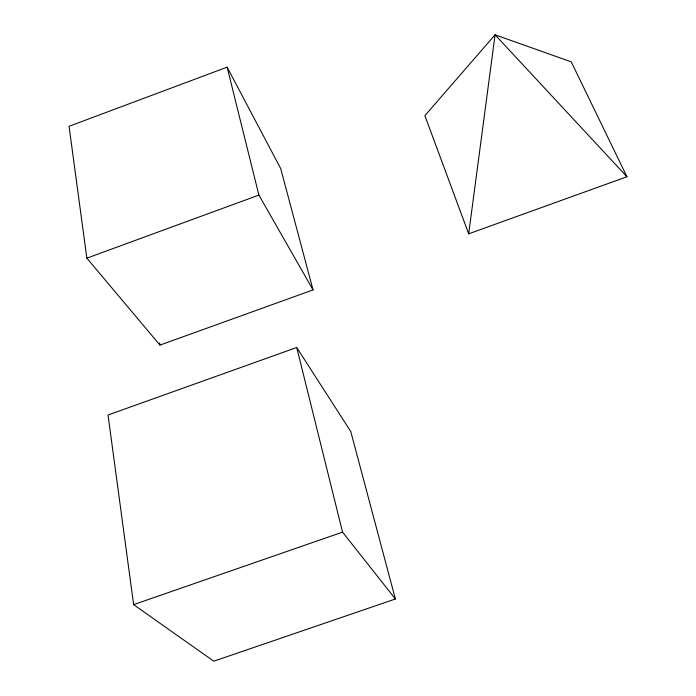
<?xml version="1.0" encoding="UTF-8"?>
<svg xmlns="http://www.w3.org/2000/svg" width="696" height="696" viewBox="0 0 696 696"><rect width="100%" height="100%" fill="white"/><g stroke="black" fill="none" stroke-linecap="round" stroke-linejoin="round"><path stroke-width="1.04" d="M468.686 233.812L495.073 34.8L571.251 61.866L626.948 176.758L468.686 233.812L424.873 115.675L495.073 34.8L626.948 176.758M227.122 67.155L69.052 126.298L86.852 258.164L159.958 345.103L313.043 289.919L280.74 168.667L227.122 67.155L258.886 195.089L313.043 289.919M86.852 258.164L258.886 195.089M296.722 347.495L108.028 414.999L133.623 604.624L213.75 661.2L395.389 599.004L350.767 431.503L296.722 347.495L342.562 532.127L395.389 599.004M133.623 604.624L342.562 532.127M159.593 342.963L159.958 345.103"/></g></svg>
